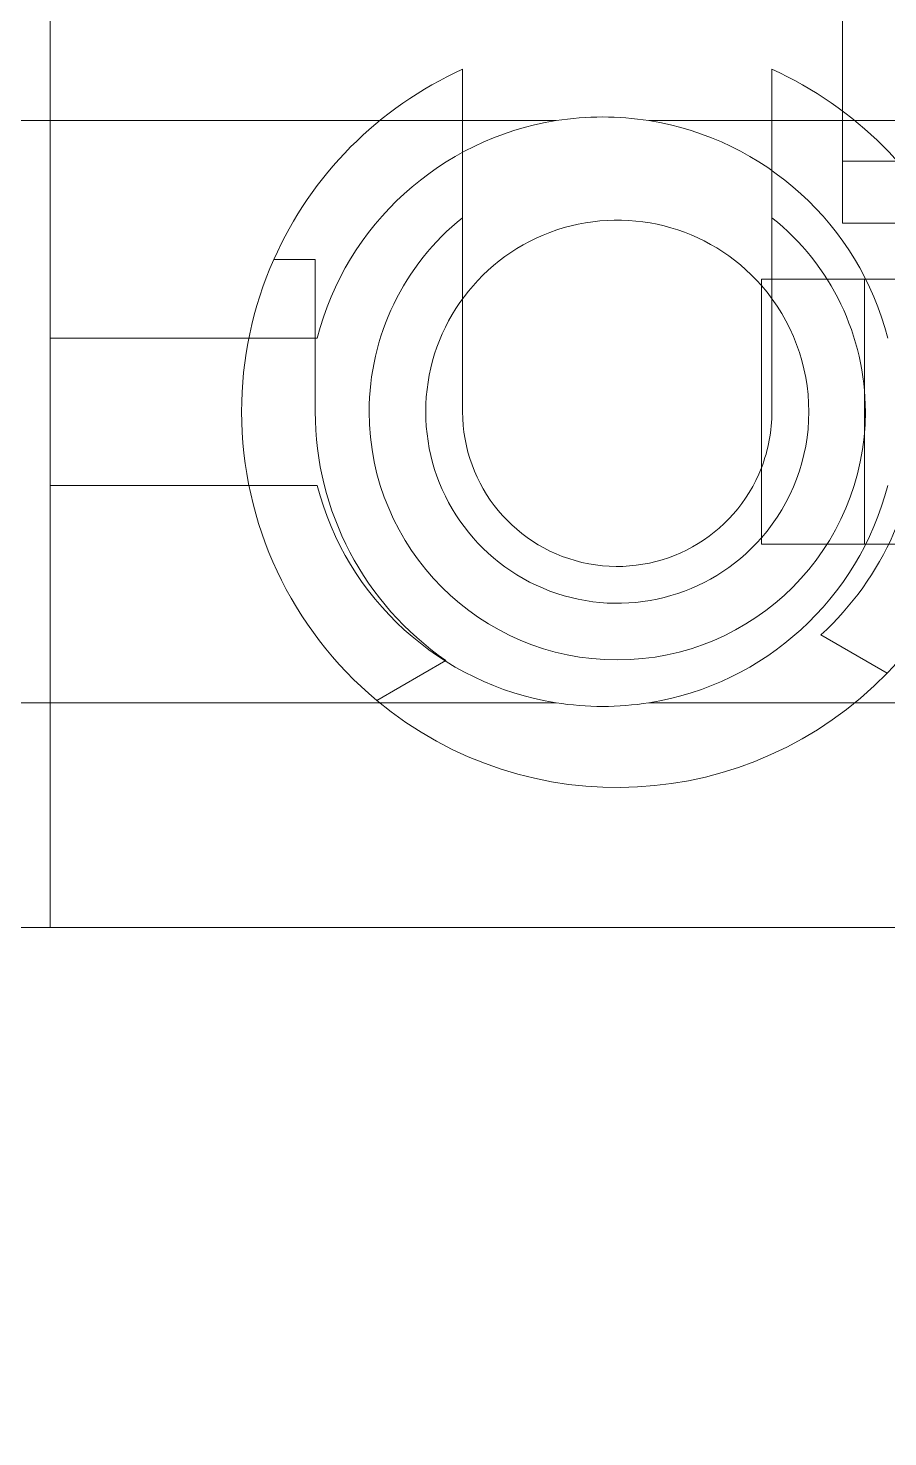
# Model space of a CAD drawing. Header units: millimetres. Extents: x 37984 to 70752, y 14140 to 37584.
# Drawn here: x 45812.29 to 45823.96, y 28342.23 to 28361.35 of the extents above; entities that cross this region are included whole.
import ezdxf

# ---------------------------------------------------------------- set-up
doc = ezdxf.new("R2010")
doc.units = ezdxf.units.MM
doc.set_wipeout_variables(frame=1)
doc.layers.add('000-PI-Oprema', color=30, linetype='Continuous', lineweight=5)

# ---------------------------------------------------------------- blocks, each defined once
blk = doc.blocks.new('TE-18-2 - 48290501')
blk.add_wipeout([(46994.751, 28609.66), (47001.664, 28609.66), (47001.664, 28635.027), (47015.664, 28635.027), (47015.664, 28609.66), (47022.577, 28609.66), (47022.577, 28595.455), (47015.664, 28595.455), (47015.664, 28592.163), (47001.664, 28592.163), (47001.664, 28595.455), (46994.751, 28595.455)]).dxf.layer = '000-PI-Oprema'
at = {"layer": '000-PI-Oprema'}
for p, q in [((47001.664, 28625.113), (47001.664, 28628.463)), ((47004.714, 28626.813), (47004.714, 28618.243)), ((47012.614, 28618.243), (47012.614, 28626.813)), ((47001.664, 28625.113), (47001.664, 28609.66)), ((47001.664, 28625.113), (47001.664, 28625.113)), ((47001.664, 28625.113), (47004.714, 28625.113)), ((47004.714, 28625.113), (47007.664, 28625.113)), ((47007.664, 28621.486), (47007.664, 28625.113)), ((47007.664, 28625.113), (47007.664, 28625.113)), ((47007.664, 28625.113), (47007.664, 28625.113)), ((47007.664, 28625.113), (47009.664, 28625.113)), ((47009.664, 28625.113), (47009.664, 28625.113)), ((47009.664, 28625.113), (47009.664, 28621.486)), ((47009.664, 28625.113), (47012.614, 28625.113)), ((47009.664, 28625.113), (47009.664, 28625.113)), ((47012.614, 28625.113), (47015.664, 28625.113)), ((47010.729, 28622.076), (47010.729, 28622.076)), ((47010.729, 28621.513), (47010.729, 28622.076)), ((47010.729, 28621.513), (47008.664, 28621.513)), ((47008.664, 28621.513), (47008.664, 28621.513)), ((47010.729, 28621.513), (47010.729, 28621.513)), ((47007.664, 28621.486), (47007.664, 28621.486)), ((47009.664, 28621.486), (47009.664, 28621.486)), ((47004.746, 28620.678), (47004.746, 28620.678)), ((47004.746, 28620.678), (47005.288, 28619.739)), ((47005.288, 28619.739), (47005.288, 28619.739)), ((47008.664, 28619.513), (47008.664, 28619.513)), ((47010.197, 28619.513), (47008.664, 28619.513)), ((47013.312, 28619.513), (47010.197, 28619.513)), ((47013.312, 28619.513), (47013.312, 28619.513)), ((47004.714, 28618.243), (47004.714, 28618.243)), ((47012.614, 28618.243), (47012.614, 28618.243)), ((47004.714, 28616.982), (47004.714, 28612.413)), ((47004.714, 28616.982), (47004.714, 28616.982)), ((47012.614, 28614.355), (47012.614, 28616.982)), ((47012.614, 28616.982), (47012.614, 28616.982)), ((47006.864, 28615.455), (47006.864, 28611.695)), ((47006.864, 28615.455), (47006.864, 28615.455)), ((47010.464, 28615.455), (47006.864, 28615.455)), ((47010.464, 28615.455), (47010.464, 28611.695)), ((47010.464, 28615.455), (47010.464, 28615.455)), ((47008.664, 28615.313), (47008.664, 28615.313)), ((47008.664, 28615.313), (47013.312, 28615.313)), ((47013.312, 28615.313), (47013.312, 28615.313)), ((47005.637, 28614.648), (47005.117, 28613.748)), ((47005.637, 28614.648), (47005.637, 28614.648)), ((47011.224, 28614.355), (47011.224, 28613.061)), ((47011.224, 28614.355), (47011.224, 28614.355)), ((47014.714, 28614.355), (47011.224, 28614.355)), ((47012.064, 28613.061), (47012.064, 28614.355)), ((47012.614, 28612.413), (47012.614, 28614.355)), ((47006.864, 28614.055), (47006.864, 28614.055)), ((47010.464, 28614.055), (47006.864, 28614.055)), ((47010.464, 28614.055), (47010.464, 28614.055)), ((47005.117, 28613.748), (47005.117, 28613.748))]:
    blk.add_line(p, q, dxfattribs=at)
for centre, radius, start, end in [((47008.664, 28617.413), 5.1, 90, 140.1934), ((47008.664, 28617.413), 5.1, 66.1161, 90), ((47008.664, 28617.413), 5.1, 24.3158, 66.1161), ((47008.664, 28617.413), 4.1, 90, 145.4284), ((47008.664, 28617.613), 4, 104.4775, 170.9313), ((47008.664, 28617.613), 4, 9.0687, 75.5225), ((47008.664, 28617.413), 3.368, 90, 270), ((47008.664, 28617.413), 3.368, 38.574, 90), ((47008.664, 28617.413), 5.1, 140.1934, 225.9337), ((47008.664, 28617.413), 2.6, 90, 228.835), ((47008.664, 28617.413), 2.6, 311.165, 90), ((47008.664, 28617.413), 2.1, 90, 248.7581), ((47008.664, 28617.613), 4, 170.9313, 189.0687), ((47008.664, 28617.613), 4, 350.9313, 9.0687), ((47008.664, 28617.613), 4, 189.0687, 255.5225), ((47008.664, 28617.613), 4, 284.4775, 350.9313), ((47008.664, 28617.413), 2.6, 228.835, 270), ((47008.664, 28617.413), 2.1, 248.7581, 270), ((47008.664, 28617.413), 2.6, 270, 311.165), ((47008.664, 28617.413), 3.368, 270, 321.426), ((47008.664, 28617.413), 5.1, 294.2079, 335.6842), ((47008.664, 28617.413), 4.1, 222.4028, 270), ((47008.664, 28617.413), 5.1, 225.9337, 270)]:
    blk.add_arc(centre, radius, start, end, dxfattribs=at)

msp = doc.modelspace()

# ---------------------------------------------------------------- block references
at = {"layer": '000-PI-Oprema', "rotation": 89.99999999999999}
msp.add_blockref('TE-18-2 - 48290501', (74437.701, -18652.521), dxfattribs=at)

doc.saveas('drawing.dxf')
